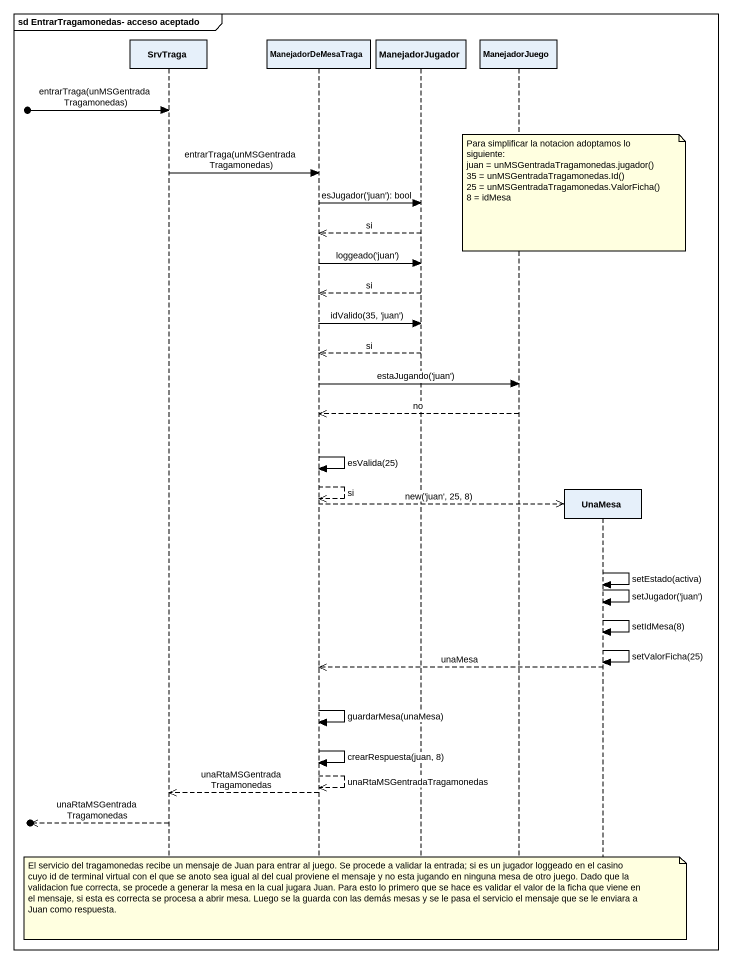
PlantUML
@startuml
mainframe sd EntrarTragamonedas- acceso aceptado
hide footbox
participant SrvTraga
participant ManejadorDeMesaTraga
participant ManejadorJugador
participant ManejadorJuego
participant UnaMesa

[o-> SrvTraga : entrarTraga(unMSGentradaTragamonedas)
SrvTraga -> ManejadorDeMesaTraga : entrarTraga(unMSGentradaTragamonedas)
note over UnaMesa
  Para simplificar la notacion adoptamos lo siguiente:
  juan = unMSGentradaTragamonedas.jugador()
  35 = unMSGentradaTragamonedas.Id()
  25 = unMSGentradaTragamonedas.ValorFicha()
  8 = idMesa
end note
ManejadorDeMesaTraga -> ManejadorJugador : esJugador('juan'): bool
ManejadorJugador -->> ManejadorDeMesaTraga : si
ManejadorDeMesaTraga -> ManejadorJugador : loggeado('juan')
ManejadorJugador -->> ManejadorDeMesaTraga : si
ManejadorDeMesaTraga -> ManejadorJugador : idValido(35, 'juan')
ManejadorJugador -->> ManejadorDeMesaTraga : si
ManejadorDeMesaTraga -> ManejadorJuego : estaJugando('juan')
ManejadorJuego -->> ManejadorDeMesaTraga : no
ManejadorDeMesaTraga -> ManejadorDeMesaTraga : esValida(25)
ManejadorDeMesaTraga -->> ManejadorDeMesaTraga : si
ManejadorDeMesaTraga -->> UnaMesa ** : new('juan', 25, 8)
UnaMesa -> UnaMesa : setEstado(activa)
UnaMesa -> UnaMesa : setJugador('juan')
UnaMesa -> UnaMesa : setIdMesa(8)
UnaMesa -> UnaMesa : setValorFicha(25)
UnaMesa -->> ManejadorDeMesaTraga : unaMesa
ManejadorDeMesaTraga -> ManejadorDeMesaTraga : guardarMesa(unaMesa)
ManejadorDeMesaTraga -> ManejadorDeMesaTraga : crearRespuesta(juan, 8)
ManejadorDeMesaTraga -->> ManejadorDeMesaTraga : unaRtaMSGentradaTragamonedas
ManejadorDeMesaTraga -->> SrvTraga : unaRtaMSGentradaTragamonedas
[o<<-- SrvTraga : unaRtaMSGentradaTragamonedas
note over ManejadorDeMesaTraga : El servicio del tragamonedas recibe un mensaje de Juan para entrar al juego. Se procede a validar la entrada; si es un jugador loggeado en el casino cuyo id de terminal virtual con el que se anoto sea igual al del cual proviene el mensaje y no esta jugando en ninguna mesa de otro juego. Dado que la validacion fue correcta, se procede a generar la mesa en la cual jugara Juan. Para esto lo primero que se hace es validar el valor de la ficha que viene en el mensaje, si esta es correcta se procesa a abrir mesa. Luego se la guarda con las demás mesas y se le pasa el servicio el mensaje que se le enviara a Juan como respuesta.
@enduml
